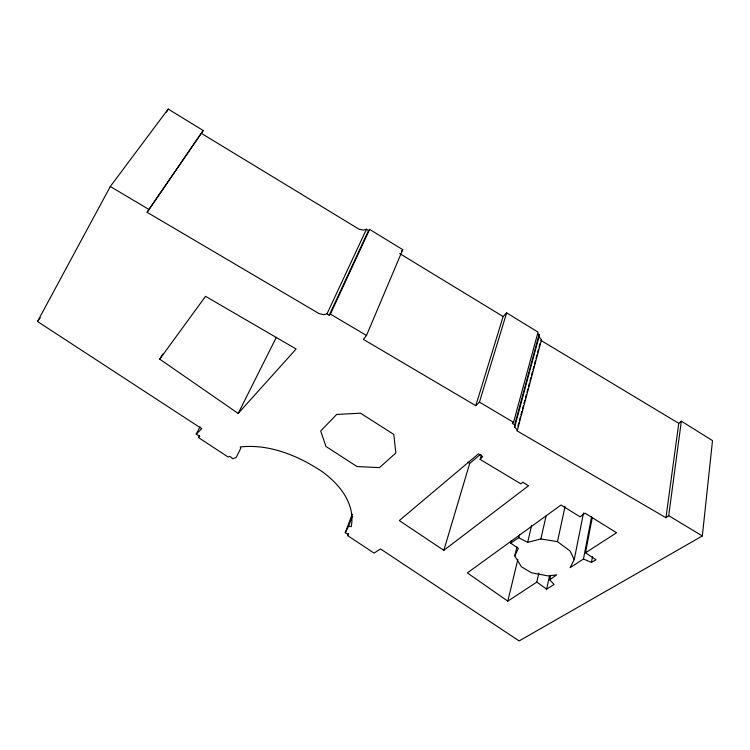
<?xml version="1.0" encoding="UTF-8"?>
<svg xmlns="http://www.w3.org/2000/svg" width="750" height="750" viewBox="0 0 750 750"><rect width="100%" height="100%" fill="white"/><g stroke="black" fill="none" stroke-linecap="round" stroke-linejoin="round"><path stroke-width="1.12" d="M348.441 533.419L347.625 535.603L374.044 553.069L380.522 548.944L519.131 640.941L702.337 535.969L712.5 440.597L681.356 421.163L668.7 515.662L665.953 517.744L516.694 430.65L517.406 430.041L514.631 427.097L514.688 424.847L539.072 334.594L537.591 333.675M514.631 427.097L538.969 336.844L539.072 334.594M665.953 517.744L678.769 423.347L681.356 421.163M583.509 512.991L574.219 559.622L570.103 567.666L583.453 559.022L591.431 562.397L592.491 556.678M591.431 562.397L596.016 559.8L585.506 552.778L592.303 517.341M583.453 559.022L591.581 516.806M574.219 559.622L569.953 550.913L557.494 541.65L565.031 506.494M538.828 573.066L536.812 582.112L546.656 589.134L554.156 584.447L549.703 579.806L550.678 575.259M546.656 589.134L549.581 575.531M549.703 579.806L556.65 574.875L547.959 575.897L531.525 572.794L521.381 566.766L514.744 555.881L518.344 548.419L510.666 543.084L518.794 537.741L527.644 542.334L540.853 538.959L546.047 516.112M527.644 542.334L531.675 525.291M585.506 552.778L616.566 532.753L585 513.141L580.097 516.825L561.019 505.022L467.344 572.916L507.806 601.134L517.856 559.406M518.794 537.741L519.628 534.338M514.744 555.881L516.947 546.863M510.666 543.084L511.228 540.825M517.903 426.131L518.803 422.747M519.403 420.487L520.312 417.103M520.913 414.844L521.822 411.459M522.422 409.2L523.331 405.816M523.931 403.556L524.841 400.172M525.441 397.913L526.35 394.519M526.95 392.269L527.85 388.875M528.459 386.625L529.359 383.231M529.969 380.972L530.869 377.587M531.469 375.328L532.378 371.944M532.978 369.684L533.888 366.3M534.487 364.041L535.397 360.656M535.997 358.397L536.906 355.012M537.506 352.753L538.416 349.369M539.016 347.109L539.916 343.725M517.406 430.041L541.509 339.703L538.969 336.844M514.688 424.847L512.288 423.403L513.544 422.344L538.05 332.119L506.634 312.891L503.128 316.537L475.781 405.666L363.356 339.356L366.488 335.466L402.759 249.637L369.637 229.406L368.484 230.606L329.213 315.281L327.009 313.847L323.747 314.662L319.172 313.659L147.075 212.287L203.184 130.519L168.206 109.059L110.297 186.516L37.5 321.497L201.778 428.7L196.237 434.072L199.744 436.341L198.422 437.531L228.169 457.041L229.978 456.291L232.753 458.794L236.25 457.416L240.787 448.191L240.234 446.962C269.353 443.691 298.472 455.803 322.312 471.731C339.609 484.294 355.622 503.934 351.216 526.697L348.562 526.256L345.262 532.753L348.488 534.309L347.625 535.603M480.131 459.422L482.663 456.544L478.463 453.844L399.291 520.575L443.831 550.341L528.562 485.728L522.806 482.241L520.837 483.844L480.131 459.422L481.425 454.959M443.831 550.341L469.706 463.416L480.403 454.434M475.781 405.666L479.447 402.113L506.634 312.891M345.262 532.753L352.238 514.181M348.562 526.256L352.256 516.403M329.213 315.281L330.403 314.109L369.637 229.406M327.009 313.847L366.469 229.238L368.484 230.606M162.703 354.113L159.722 359.137L238.172 413.438L276.328 337.359M198.422 437.531L199.5 435.478M196.237 434.072L200.016 426.9M147.075 212.287L203.184 130.519M166.509 112.116L168.206 109.059M37.5 321.497L40.219 317.738M159.722 359.137L205.547 296.325L296.119 349.012L238.172 413.438M401.541 251.212L402.759 249.637M541.509 339.703L540.825 340.341L678.769 423.347M507.806 601.134L536.812 582.112M366.469 229.238L363.394 230.128L359.137 229.256L201.6 133.5M540.853 538.959L557.494 541.65M479.447 402.113L513.544 422.344M330.403 314.109L366.488 335.466M110.297 186.516L148.631 209.288M668.7 515.662L702.337 535.969M399.713 253.584L503.128 316.537M467.822 462.103L469.706 463.416M336.647 414.469L320.691 430.959L325.95 446.466L357.028 466.556L379.5 467.625L395.841 452.991L393.788 434.4L360.506 413.194L336.647 414.469"/></g></svg>
